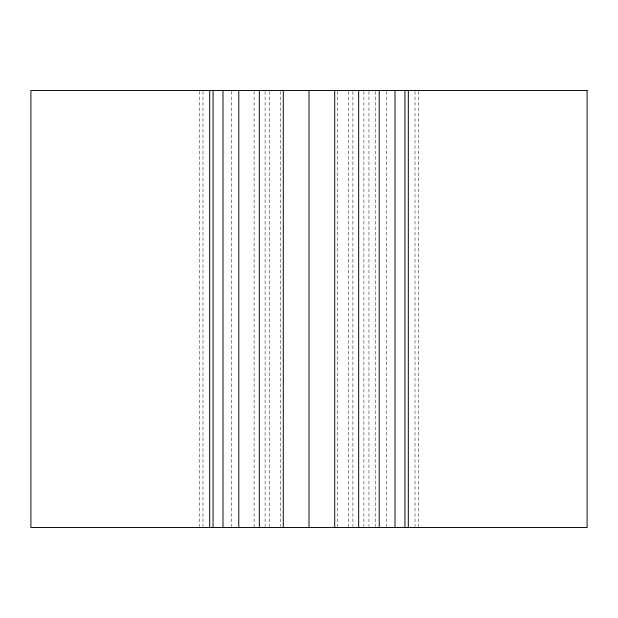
<?xml version="1.0" encoding="UTF-8"?>
<svg xmlns="http://www.w3.org/2000/svg" width="618" height="618" viewBox="0 0 618 618"><rect width="100%" height="100%" fill="white"/><g stroke="black" fill="none" stroke-linecap="round" stroke-linejoin="round"><path stroke-width="0.46" stroke-dasharray="3.09 2.32" d="M418.757 91.456L418.757 526.544M415.018 91.456L415.018 526.544M386.605 91.456L386.605 526.544M375.25 91.456L375.25 526.544M368.954 91.456L368.954 526.544M363.878 91.456L363.878 526.544M352.901 91.456L352.901 526.544M348.73 91.456L348.73 526.544M337.405 91.456L337.405 526.544M280.595 91.456L280.595 526.544M269.27 91.456L269.27 526.544M265.099 91.456L265.099 526.544M254.122 91.456L254.122 527.509M231.395 91.456L231.395 526.544M202.982 91.456L202.982 526.544M199.243 91.456L199.243 526.544"/><path stroke-width="0.93" d="M408.32 90.491L408.32 527.509M404.937 90.491L404.937 527.509M395.018 90.491L395.018 527.509M379.228 90.491L379.228 527.509M358.664 90.491L358.664 527.509M334.709 90.491L334.709 527.509M309 90.491L309 527.509M283.291 90.491L283.291 527.509M259.336 90.491L259.336 527.509M238.772 90.491L238.772 527.509M222.982 90.491L222.982 527.509M213.063 90.491L213.063 527.509M209.68 90.491L209.68 527.509M587.1 90.491L30.9 90.491L30.9 527.509L587.1 527.509L587.1 90.491"/></g></svg>
